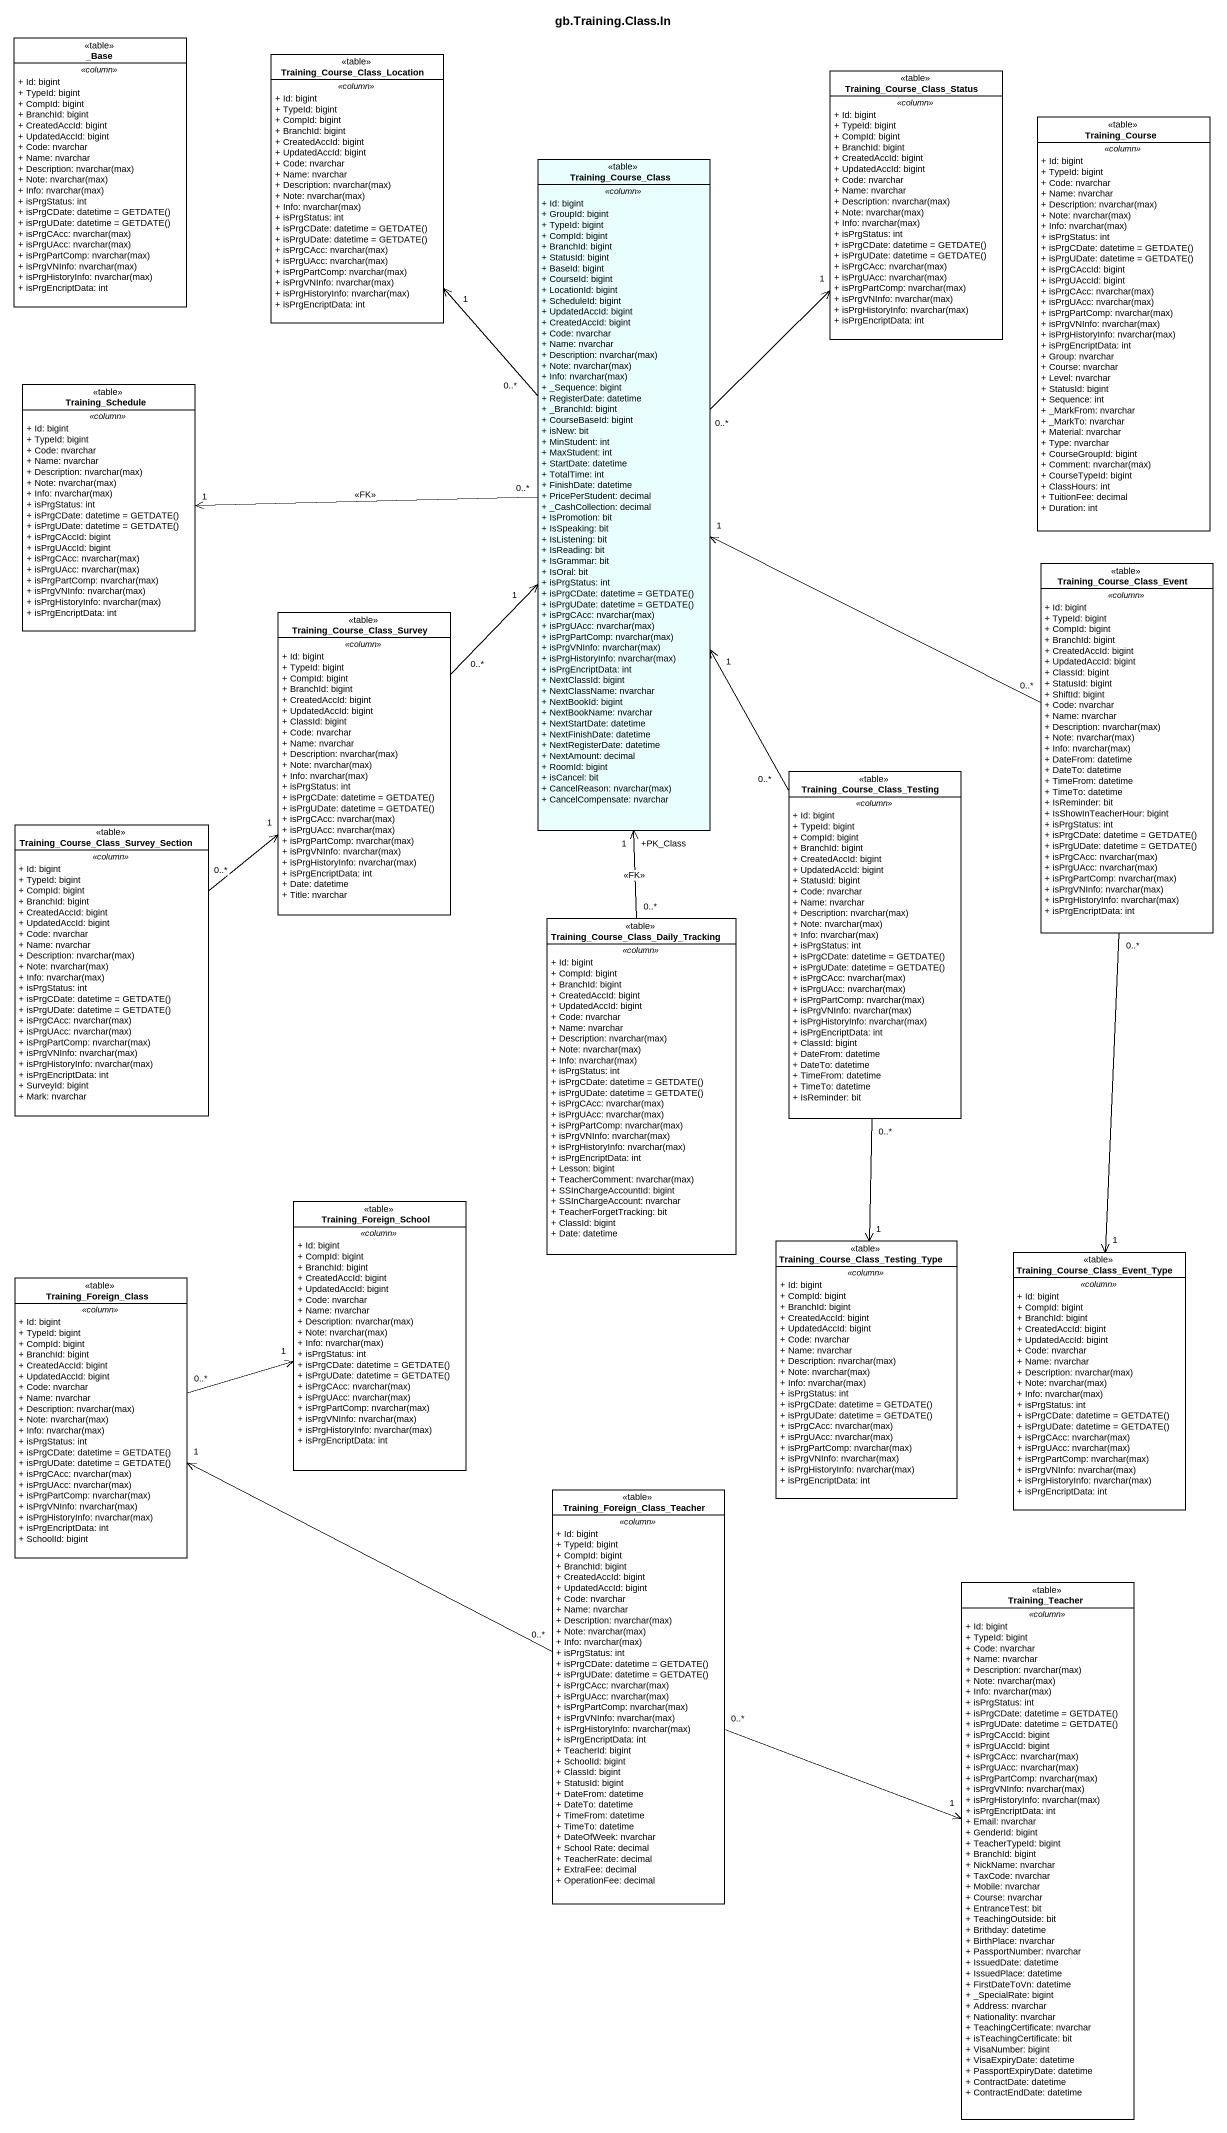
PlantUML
@startuml
title gb.Training.Class.In
hide circle
hide empty members
skinparam classAttributeIconSize 0
class "_Base" as Base <<table>> {
  .. <<column>> ..
  + Id: bigint
  + TypeId: bigint
  + CompId: bigint
  + BranchId: bigint
  + CreatedAccId: bigint
  + UpdatedAccId: bigint
  + Code: nvarchar
  + Name: nvarchar
  {field} + Description: nvarchar(max)
  {field} + Note: nvarchar(max)
  {field} + Info: nvarchar(max)
  + isPrgStatus: int
  {field} + isPrgCDate: datetime = GETDATE()
  {field} + isPrgUDate: datetime = GETDATE()
  {field} + isPrgCAcc: nvarchar(max)
  {field} + isPrgUAcc: nvarchar(max)
  {field} + isPrgPartComp: nvarchar(max)
  {field} + isPrgVNInfo: nvarchar(max)
  {field} + isPrgHistoryInfo: nvarchar(max)
  + isPrgEncriptData: int
}
class "Training_Course_Class_Location" as Training_Course_Class <<table>> {
  .. <<column>> ..
  + Id: bigint
  + TypeId: bigint
  + CompId: bigint
  + BranchId: bigint
  + CreatedAccId: bigint
  + UpdatedAccId: bigint
  + Code: nvarchar
  + Name: nvarchar
  {field} + Description: nvarchar(max)
  {field} + Note: nvarchar(max)
  {field} + Info: nvarchar(max)
  + isPrgStatus: int
  {field} + isPrgCDate: datetime = GETDATE()
  {field} + isPrgUDate: datetime = GETDATE()
  {field} + isPrgCAcc: nvarchar(max)
  {field} + isPrgUAcc: nvarchar(max)
  {field} + isPrgPartComp: nvarchar(max)
  {field} + isPrgVNInfo: nvarchar(max)
  {field} + isPrgHistoryInfo: nvarchar(max)
  + isPrgEncriptData: int
}
class Training_Course_Class_Status <<table>> {
  .. <<column>> ..
  + Id: bigint
  + TypeId: bigint
  + CompId: bigint
  + BranchId: bigint
  + CreatedAccId: bigint
  + UpdatedAccId: bigint
  + Code: nvarchar
  + Name: nvarchar
  {field} + Description: nvarchar(max)
  {field} + Note: nvarchar(max)
  {field} + Info: nvarchar(max)
  + isPrgStatus: int
  {field} + isPrgCDate: datetime = GETDATE()
  {field} + isPrgUDate: datetime = GETDATE()
  {field} + isPrgCAcc: nvarchar(max)
  {field} + isPrgUAcc: nvarchar(max)
  {field} + isPrgPartComp: nvarchar(max)
  {field} + isPrgVNInfo: nvarchar(max)
  {field} + isPrgHistoryInfo: nvarchar(max)
  + isPrgEncriptData: int
}
class Training_Course <<table>> {
  .. <<column>> ..
  + Id: bigint
  + TypeId: bigint
  + Code: nvarchar
  + Name: nvarchar
  {field} + Description: nvarchar(max)
  {field} + Note: nvarchar(max)
  {field} + Info: nvarchar(max)
  + isPrgStatus: int
  {field} + isPrgCDate: datetime = GETDATE()
  {field} + isPrgUDate: datetime = GETDATE()
  + isPrgCAccId: bigint
  + isPrgUAccId: bigint
  {field} + isPrgCAcc: nvarchar(max)
  {field} + isPrgUAcc: nvarchar(max)
  {field} + isPrgPartComp: nvarchar(max)
  {field} + isPrgVNInfo: nvarchar(max)
  {field} + isPrgHistoryInfo: nvarchar(max)
  + isPrgEncriptData: int
  + Group: nvarchar
  + Course: nvarchar
  + Level: nvarchar
  + StatusId: bigint
  + Sequence: int
  + _MarkFrom: nvarchar
  + _MarkTo: nvarchar
  + Material: nvarchar
  + Type: nvarchar
  + CourseGroupId: bigint
  {field} + Comment: nvarchar(max)
  + CourseTypeId: bigint
  + ClassHours: int
  + TuitionFee: decimal
  + Duration: int
}
class "Training_Course_Class" as Training_Course_Class_2 <<table>> #E9FFFF {
  .. <<column>> ..
  + Id: bigint
  + GroupId: bigint
  + TypeId: bigint
  + CompId: bigint
  + BranchId: bigint
  + StatusId: bigint
  + BaseId: bigint
  + CourseId: bigint
  + LocationId: bigint
  + ScheduleId: bigint
  + UpdatedAccId: bigint
  + CreatedAccId: bigint
  + Code: nvarchar
  + Name: nvarchar
  {field} + Description: nvarchar(max)
  {field} + Note: nvarchar(max)
  {field} + Info: nvarchar(max)
  + _Sequence: bigint
  + RegisterDate: datetime
  + _BranchId: bigint
  + CourseBaseId: bigint
  + isNew: bit
  + MinStudent: int
  + MaxStudent: int
  + StartDate: datetime
  + TotalTime: int
  + FinishDate: datetime
  + PricePerStudent: decimal
  + _CashCollection: decimal
  + IsPromotion: bit
  + IsSpeaking: bit
  + IsListening: bit
  + IsReading: bit
  + IsGrammar: bit
  + IsOral: bit
  + isPrgStatus: int
  {field} + isPrgCDate: datetime = GETDATE()
  {field} + isPrgUDate: datetime = GETDATE()
  {field} + isPrgCAcc: nvarchar(max)
  {field} + isPrgUAcc: nvarchar(max)
  {field} + isPrgPartComp: nvarchar(max)
  {field} + isPrgVNInfo: nvarchar(max)
  {field} + isPrgHistoryInfo: nvarchar(max)
  + isPrgEncriptData: int
  + NextClassId: bigint
  + NextClassName: nvarchar
  + NextBookId: bigint
  + NextBookName: nvarchar
  + NextStartDate: datetime
  + NextFinishDate: datetime
  + NextRegisterDate: datetime
  + NextAmount: decimal
  + RoomId: bigint
  + isCancel: bit
  {field} + CancelReason: nvarchar(max)
  + CancelCompensate: nvarchar
}
class Training_Schedule <<table>> {
  .. <<column>> ..
  + Id: bigint
  + TypeId: bigint
  + Code: nvarchar
  + Name: nvarchar
  {field} + Description: nvarchar(max)
  {field} + Note: nvarchar(max)
  {field} + Info: nvarchar(max)
  + isPrgStatus: int
  {field} + isPrgCDate: datetime = GETDATE()
  {field} + isPrgUDate: datetime = GETDATE()
  + isPrgCAccId: bigint
  + isPrgUAccId: bigint
  {field} + isPrgCAcc: nvarchar(max)
  {field} + isPrgUAcc: nvarchar(max)
  {field} + isPrgPartComp: nvarchar(max)
  {field} + isPrgVNInfo: nvarchar(max)
  {field} + isPrgHistoryInfo: nvarchar(max)
  + isPrgEncriptData: int
}
class Training_Course_Class_Event <<table>> {
  .. <<column>> ..
  + Id: bigint
  + TypeId: bigint
  + CompId: bigint
  + BranchId: bigint
  + CreatedAccId: bigint
  + UpdatedAccId: bigint
  + ClassId: bigint
  + StatusId: bigint
  + ShiftId: bigint
  + Code: nvarchar
  + Name: nvarchar
  {field} + Description: nvarchar(max)
  {field} + Note: nvarchar(max)
  {field} + Info: nvarchar(max)
  + DateFrom: datetime
  + DateTo: datetime
  + TimeFrom: datetime
  + TimeTo: datetime
  + IsReminder: bit
  + IsShowInTeacherHour: bigint
  + isPrgStatus: int
  {field} + isPrgCDate: datetime = GETDATE()
  {field} + isPrgUDate: datetime = GETDATE()
  {field} + isPrgCAcc: nvarchar(max)
  {field} + isPrgUAcc: nvarchar(max)
  {field} + isPrgPartComp: nvarchar(max)
  {field} + isPrgVNInfo: nvarchar(max)
  {field} + isPrgHistoryInfo: nvarchar(max)
  + isPrgEncriptData: int
}
class Training_Course_Class_Survey <<table>> {
  .. <<column>> ..
  + Id: bigint
  + TypeId: bigint
  + CompId: bigint
  + BranchId: bigint
  + CreatedAccId: bigint
  + UpdatedAccId: bigint
  + ClassId: bigint
  + Code: nvarchar
  + Name: nvarchar
  {field} + Description: nvarchar(max)
  {field} + Note: nvarchar(max)
  {field} + Info: nvarchar(max)
  + isPrgStatus: int
  {field} + isPrgCDate: datetime = GETDATE()
  {field} + isPrgUDate: datetime = GETDATE()
  {field} + isPrgCAcc: nvarchar(max)
  {field} + isPrgUAcc: nvarchar(max)
  {field} + isPrgPartComp: nvarchar(max)
  {field} + isPrgVNInfo: nvarchar(max)
  {field} + isPrgHistoryInfo: nvarchar(max)
  + isPrgEncriptData: int
  + Date: datetime
  + Title: nvarchar
}
class "Training_Course_Class_Testing" as Training_Course_Class_3 <<table>> {
  .. <<column>> ..
  + Id: bigint
  + TypeId: bigint
  + CompId: bigint
  + BranchId: bigint
  + CreatedAccId: bigint
  + UpdatedAccId: bigint
  + StatusId: bigint
  + Code: nvarchar
  + Name: nvarchar
  {field} + Description: nvarchar(max)
  {field} + Note: nvarchar(max)
  {field} + Info: nvarchar(max)
  + isPrgStatus: int
  {field} + isPrgCDate: datetime = GETDATE()
  {field} + isPrgUDate: datetime = GETDATE()
  {field} + isPrgCAcc: nvarchar(max)
  {field} + isPrgUAcc: nvarchar(max)
  {field} + isPrgPartComp: nvarchar(max)
  {field} + isPrgVNInfo: nvarchar(max)
  {field} + isPrgHistoryInfo: nvarchar(max)
  + isPrgEncriptData: int
  + ClassId: bigint
  + DateFrom: datetime
  + DateTo: datetime
  + TimeFrom: datetime
  + TimeTo: datetime
  + IsReminder: bit
}
class "Training_Course_Class_Survey_Section" as Training_Course_Class_4 <<table>> {
  .. <<column>> ..
  + Id: bigint
  + TypeId: bigint
  + CompId: bigint
  + BranchId: bigint
  + CreatedAccId: bigint
  + UpdatedAccId: bigint
  + Code: nvarchar
  + Name: nvarchar
  {field} + Description: nvarchar(max)
  {field} + Note: nvarchar(max)
  {field} + Info: nvarchar(max)
  + isPrgStatus: int
  {field} + isPrgCDate: datetime = GETDATE()
  {field} + isPrgUDate: datetime = GETDATE()
  {field} + isPrgCAcc: nvarchar(max)
  {field} + isPrgUAcc: nvarchar(max)
  {field} + isPrgPartComp: nvarchar(max)
  {field} + isPrgVNInfo: nvarchar(max)
  {field} + isPrgHistoryInfo: nvarchar(max)
  + isPrgEncriptData: int
  + SurveyId: bigint
  + Mark: nvarchar
}
class "Training_Course_Class_Daily_Tracking" as Training_Course_Class_Daily <<table>> {
  .. <<column>> ..
  + Id: bigint
  + CompId: bigint
  + BranchId: bigint
  + CreatedAccId: bigint
  + UpdatedAccId: bigint
  + Code: nvarchar
  + Name: nvarchar
  {field} + Description: nvarchar(max)
  {field} + Note: nvarchar(max)
  {field} + Info: nvarchar(max)
  + isPrgStatus: int
  {field} + isPrgCDate: datetime = GETDATE()
  {field} + isPrgUDate: datetime = GETDATE()
  {field} + isPrgCAcc: nvarchar(max)
  {field} + isPrgUAcc: nvarchar(max)
  {field} + isPrgPartComp: nvarchar(max)
  {field} + isPrgVNInfo: nvarchar(max)
  {field} + isPrgHistoryInfo: nvarchar(max)
  + isPrgEncriptData: int
  + Lesson: bigint
  {field} + TeacherComment: nvarchar(max)
  + SSInChargeAccountId: bigint
  + SSInChargeAccount: nvarchar
  + TeacherForgetTracking: bit
  + ClassId: bigint
  + Date: datetime
}
class Training_Foreign_School <<table>> {
  .. <<column>> ..
  + Id: bigint
  + CompId: bigint
  + BranchId: bigint
  + CreatedAccId: bigint
  + UpdatedAccId: bigint
  + Code: nvarchar
  + Name: nvarchar
  {field} + Description: nvarchar(max)
  {field} + Note: nvarchar(max)
  {field} + Info: nvarchar(max)
  + isPrgStatus: int
  {field} + isPrgCDate: datetime = GETDATE()
  {field} + isPrgUDate: datetime = GETDATE()
  {field} + isPrgCAcc: nvarchar(max)
  {field} + isPrgUAcc: nvarchar(max)
  {field} + isPrgPartComp: nvarchar(max)
  {field} + isPrgVNInfo: nvarchar(max)
  {field} + isPrgHistoryInfo: nvarchar(max)
  + isPrgEncriptData: int
}
class Training_Foreign_Class <<table>> {
  .. <<column>> ..
  + Id: bigint
  + TypeId: bigint
  + CompId: bigint
  + BranchId: bigint
  + CreatedAccId: bigint
  + UpdatedAccId: bigint
  + Code: nvarchar
  + Name: nvarchar
  {field} + Description: nvarchar(max)
  {field} + Note: nvarchar(max)
  {field} + Info: nvarchar(max)
  + isPrgStatus: int
  {field} + isPrgCDate: datetime = GETDATE()
  {field} + isPrgUDate: datetime = GETDATE()
  {field} + isPrgCAcc: nvarchar(max)
  {field} + isPrgUAcc: nvarchar(max)
  {field} + isPrgPartComp: nvarchar(max)
  {field} + isPrgVNInfo: nvarchar(max)
  {field} + isPrgHistoryInfo: nvarchar(max)
  + isPrgEncriptData: int
  + SchoolId: bigint
}
class "Training_Course_Class_Testing_Type" as Training_Course_Class_5 <<table>> {
  .. <<column>> ..
  + Id: bigint
  + CompId: bigint
  + BranchId: bigint
  + CreatedAccId: bigint
  + UpdatedAccId: bigint
  + Code: nvarchar
  + Name: nvarchar
  {field} + Description: nvarchar(max)
  {field} + Note: nvarchar(max)
  {field} + Info: nvarchar(max)
  + isPrgStatus: int
  {field} + isPrgCDate: datetime = GETDATE()
  {field} + isPrgUDate: datetime = GETDATE()
  {field} + isPrgCAcc: nvarchar(max)
  {field} + isPrgUAcc: nvarchar(max)
  {field} + isPrgPartComp: nvarchar(max)
  {field} + isPrgVNInfo: nvarchar(max)
  {field} + isPrgHistoryInfo: nvarchar(max)
  + isPrgEncriptData: int
}
class "Training_Course_Class_Event_Type" as Training_Course_Class_Event_2 <<table>> {
  .. <<column>> ..
  + Id: bigint
  + CompId: bigint
  + BranchId: bigint
  + CreatedAccId: bigint
  + UpdatedAccId: bigint
  + Code: nvarchar
  + Name: nvarchar
  {field} + Description: nvarchar(max)
  {field} + Note: nvarchar(max)
  {field} + Info: nvarchar(max)
  + isPrgStatus: int
  {field} + isPrgCDate: datetime = GETDATE()
  {field} + isPrgUDate: datetime = GETDATE()
  {field} + isPrgCAcc: nvarchar(max)
  {field} + isPrgUAcc: nvarchar(max)
  {field} + isPrgPartComp: nvarchar(max)
  {field} + isPrgVNInfo: nvarchar(max)
  {field} + isPrgHistoryInfo: nvarchar(max)
  + isPrgEncriptData: int
}
class "Training_Foreign_Class_Teacher" as Training_Foreign_Class_2 <<table>> {
  .. <<column>> ..
  + Id: bigint
  + TypeId: bigint
  + CompId: bigint
  + BranchId: bigint
  + CreatedAccId: bigint
  + UpdatedAccId: bigint
  + Code: nvarchar
  + Name: nvarchar
  {field} + Description: nvarchar(max)
  {field} + Note: nvarchar(max)
  {field} + Info: nvarchar(max)
  + isPrgStatus: int
  {field} + isPrgCDate: datetime = GETDATE()
  {field} + isPrgUDate: datetime = GETDATE()
  {field} + isPrgCAcc: nvarchar(max)
  {field} + isPrgUAcc: nvarchar(max)
  {field} + isPrgPartComp: nvarchar(max)
  {field} + isPrgVNInfo: nvarchar(max)
  {field} + isPrgHistoryInfo: nvarchar(max)
  + isPrgEncriptData: int
  + TeacherId: bigint
  + SchoolId: bigint
  + ClassId: bigint
  + StatusId: bigint
  + DateFrom: datetime
  + DateTo: datetime
  + TimeFrom: datetime
  + TimeTo: datetime
  + DateOfWeek: nvarchar
  + School Rate: decimal
  + TeacherRate: decimal
  + ExtraFee: decimal
  + OperationFee: decimal
}
class Training_Teacher <<table>> {
  .. <<column>> ..
  + Id: bigint
  + TypeId: bigint
  + Code: nvarchar
  + Name: nvarchar
  {field} + Description: nvarchar(max)
  {field} + Note: nvarchar(max)
  {field} + Info: nvarchar(max)
  + isPrgStatus: int
  {field} + isPrgCDate: datetime = GETDATE()
  {field} + isPrgUDate: datetime = GETDATE()
  + isPrgCAccId: bigint
  + isPrgUAccId: bigint
  {field} + isPrgCAcc: nvarchar(max)
  {field} + isPrgUAcc: nvarchar(max)
  {field} + isPrgPartComp: nvarchar(max)
  {field} + isPrgVNInfo: nvarchar(max)
  {field} + isPrgHistoryInfo: nvarchar(max)
  + isPrgEncriptData: int
  + Email: nvarchar
  + GenderId: bigint
  + TeacherTypeId: bigint
  + BranchId: bigint
  + NickName: nvarchar
  + TaxCode: nvarchar
  + Mobile: nvarchar
  + Course: nvarchar
  + EntranceTest: bit
  + TeachingOutside: bit
  + Brithday: datetime
  + BirthPlace: nvarchar
  + PassportNumber: nvarchar
  + IssuedDate: datetime
  + IssuedPlace: datetime
  + FirstDateToVn: datetime
  + _SpecialRate: bigint
  + Address: nvarchar
  + Nationality: nvarchar
  + TeachingCertificate: nvarchar
  + isTeachingCertificate: bit
  + VisaNumber: bigint
  + VisaExpiryDate: datetime
  + PassportExpiryDate: datetime
  + ContractDate: datetime
  + ContractEndDate: datetime
}
Training_Course_Class_2 "0..*" -up-> "1" Training_Course_Class
Training_Course_Class_2 "0..*" -up-> "1" Training_Course_Class_Status
Training_Course_Class_2 "0..*" -left-> "1" Training_Schedule : <<FK>>
Training_Course_Class_Event "0..*" -left-> "1" Training_Course_Class_2
Training_Course_Class_Event "0..*" --> "1" Training_Course_Class_Event_2
Training_Course_Class_Survey "0..*" -up-> "1" Training_Course_Class_2
Training_Course_Class_3 "0..*" -up-> "1" Training_Course_Class_2
Training_Course_Class_3 "0..*" --> "1" Training_Course_Class_5
Training_Course_Class_4 "0..*" -up-> "1" Training_Course_Class_Survey
Training_Course_Class_Daily "0..*" -up-> "+PK_Class\n1" Training_Course_Class_2 : <<FK>>
Training_Foreign_Class "0..*" -right-> "1" Training_Foreign_School
Training_Foreign_Class_2 "0..*" -left-> "1" Training_Foreign_Class
Training_Foreign_Class_2 "0..*" -right-> "1" Training_Teacher
@enduml
